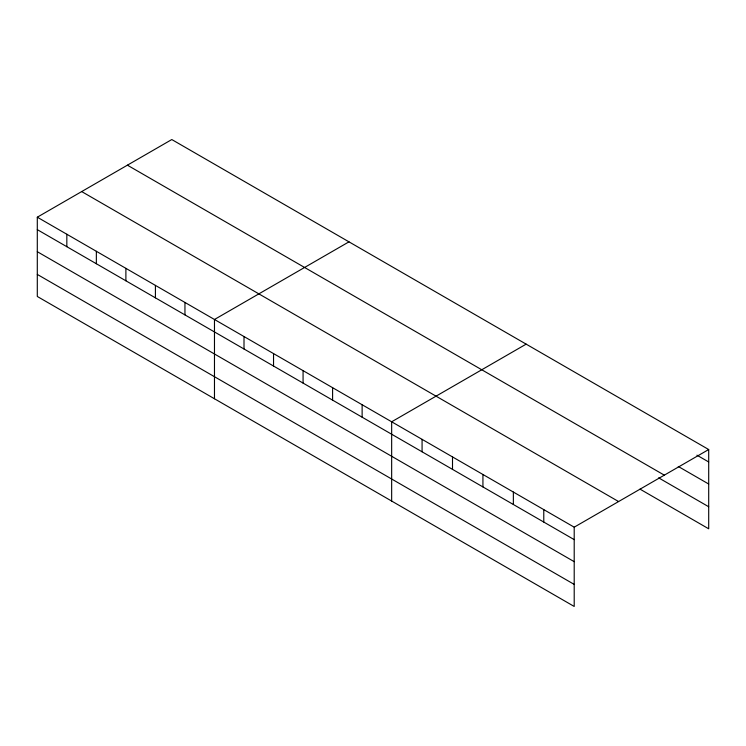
<?xml version="1.0" encoding="UTF-8"?>
<svg xmlns="http://www.w3.org/2000/svg" width="746" height="746" viewBox="0 0 746 746"><rect width="100%" height="100%" fill="white"/><g stroke="black" fill="none" stroke-linecap="round" stroke-linejoin="round"><path stroke-width="1.12" d="M37.3 217.198L574.206 527.18L574.206 606.451L37.3 296.47L37.3 217.198L171.794 139.549L708.7 449.53L708.7 528.802L640.003 489.134M348.969 241.844L214.475 319.493L214.475 398.765M526.154 344.139L391.659 421.788L391.659 501.06M574.206 527.18L708.7 449.53M696.923 455.172L708.7 461.97M678.273 466.464L708.7 484.023M127.407 165.174L664.313 475.155M658.643 477.85L708.7 506.748M81.687 191.573L618.593 501.554M37.3 229.647L574.206 539.628M37.3 251.7L574.206 561.673M37.3 274.416L574.206 584.398M543.778 509.611L543.778 522.06M513.36 492.052L513.36 504.492M482.932 474.484L482.932 486.924M452.505 456.916L452.505 469.365M422.077 439.347L422.077 451.796M362.127 404.733L362.127 417.182M332.595 387.687L332.595 400.136M303.072 370.641L303.072 383.08M273.54 353.595L273.54 366.034M244.007 336.539L244.007 348.988M184.952 302.447L184.952 314.887M155.42 285.392L155.42 297.84M125.888 268.346L125.888 280.794M96.355 251.299L96.355 263.739M66.832 234.244L66.832 246.693"/></g></svg>
